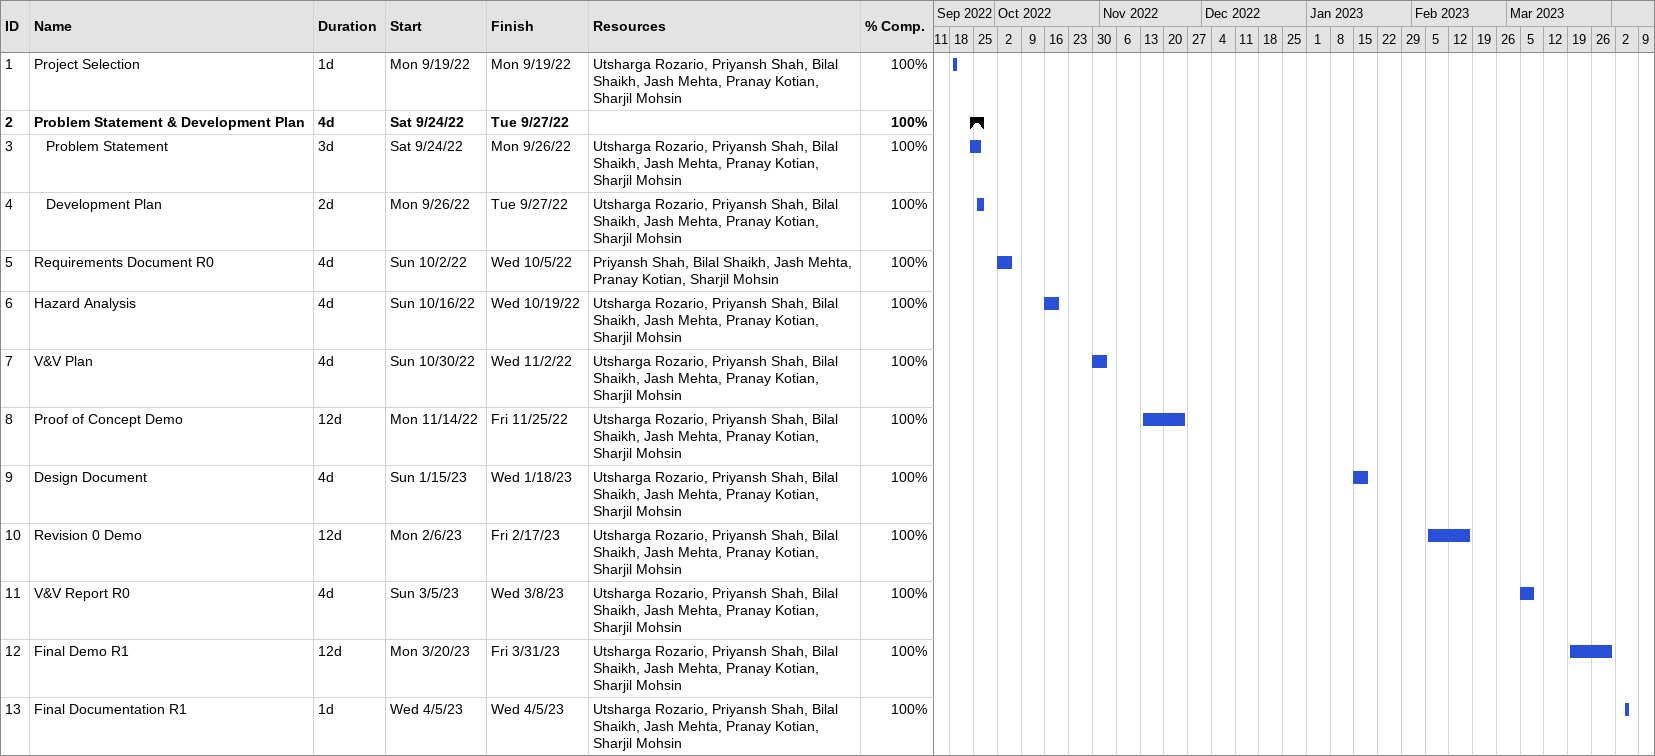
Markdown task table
| ID | Level | Task | Duration | Start | Finish | Resources | % complete |
|---|---|---|---|---|---|---|---|
| 1 | 1 | Project Selection | 1d | 2022-09-19 | 2022-09-19 | Utsharga Rozario, Priyansh Shah, Bilal Shaikh, Jash Mehta, Pranay Kotian, Sharjil Mohsin | 100 |
| 2 | 1 | **Problem Statement & Development Plan** | 4d | 2022-09-24 | 2022-09-27 |  | 100 |
| 3 | 2 | Problem Statement | 3d | 2022-09-24 | 2022-09-26 | Utsharga Rozario, Priyansh Shah, Bilal Shaikh, Jash Mehta, Pranay Kotian, Sharjil Mohsin | 100 |
| 4 | 2 | Development Plan | 2d | 2022-09-26 | 2022-09-27 | Utsharga Rozario, Priyansh Shah, Bilal Shaikh, Jash Mehta, Pranay Kotian, Sharjil Mohsin | 100 |
| 5 | 1 | Requirements Document R0 | 4d | 2022-10-02 | 2022-10-05 | Priyansh Shah, Bilal Shaikh, Jash Mehta, Pranay Kotian, Sharjil Mohsin | 100 |
| 6 | 1 | Hazard Analysis | 4d | 2022-10-16 | 2022-10-19 | Utsharga Rozario, Priyansh Shah, Bilal Shaikh, Jash Mehta, Pranay Kotian, Sharjil Mohsin | 100 |
| 7 | 1 | V&V Plan | 4d | 2022-10-30 | 2022-11-02 | Utsharga Rozario, Priyansh Shah, Bilal Shaikh, Jash Mehta, Pranay Kotian, Sharjil Mohsin | 100 |
| 8 | 1 | Proof of Concept Demo | 12d | 2022-11-14 | 2022-11-25 | Utsharga Rozario, Priyansh Shah, Bilal Shaikh, Jash Mehta, Pranay Kotian, Sharjil Mohsin | 100 |
| 9 | 1 | Design Document | 4d | 2023-01-15 | 2023-01-18 | Utsharga Rozario, Priyansh Shah, Bilal Shaikh, Jash Mehta, Pranay Kotian, Sharjil Mohsin | 100 |
| 10 | 1 | Revision 0 Demo | 12d | 2023-02-06 | 2023-02-17 | Utsharga Rozario, Priyansh Shah, Bilal Shaikh, Jash Mehta, Pranay Kotian, Sharjil Mohsin | 100 |
| 11 | 1 | V&V Report R0 | 4d | 2023-03-05 | 2023-03-08 | Utsharga Rozario, Priyansh Shah, Bilal Shaikh, Jash Mehta, Pranay Kotian, Sharjil Mohsin | 100 |
| 12 | 1 | Final Demo R1 | 12d | 2023-03-20 | 2023-03-31 | Utsharga Rozario, Priyansh Shah, Bilal Shaikh, Jash Mehta, Pranay Kotian, Sharjil Mohsin | 100 |
| 13 | 1 | Final Documentation R1 | 1d | 2023-04-05 | 2023-04-05 | Utsharga Rozario, Priyansh Shah, Bilal Shaikh, Jash Mehta, Pranay Kotian, Sharjil Mohsin | 100 |
